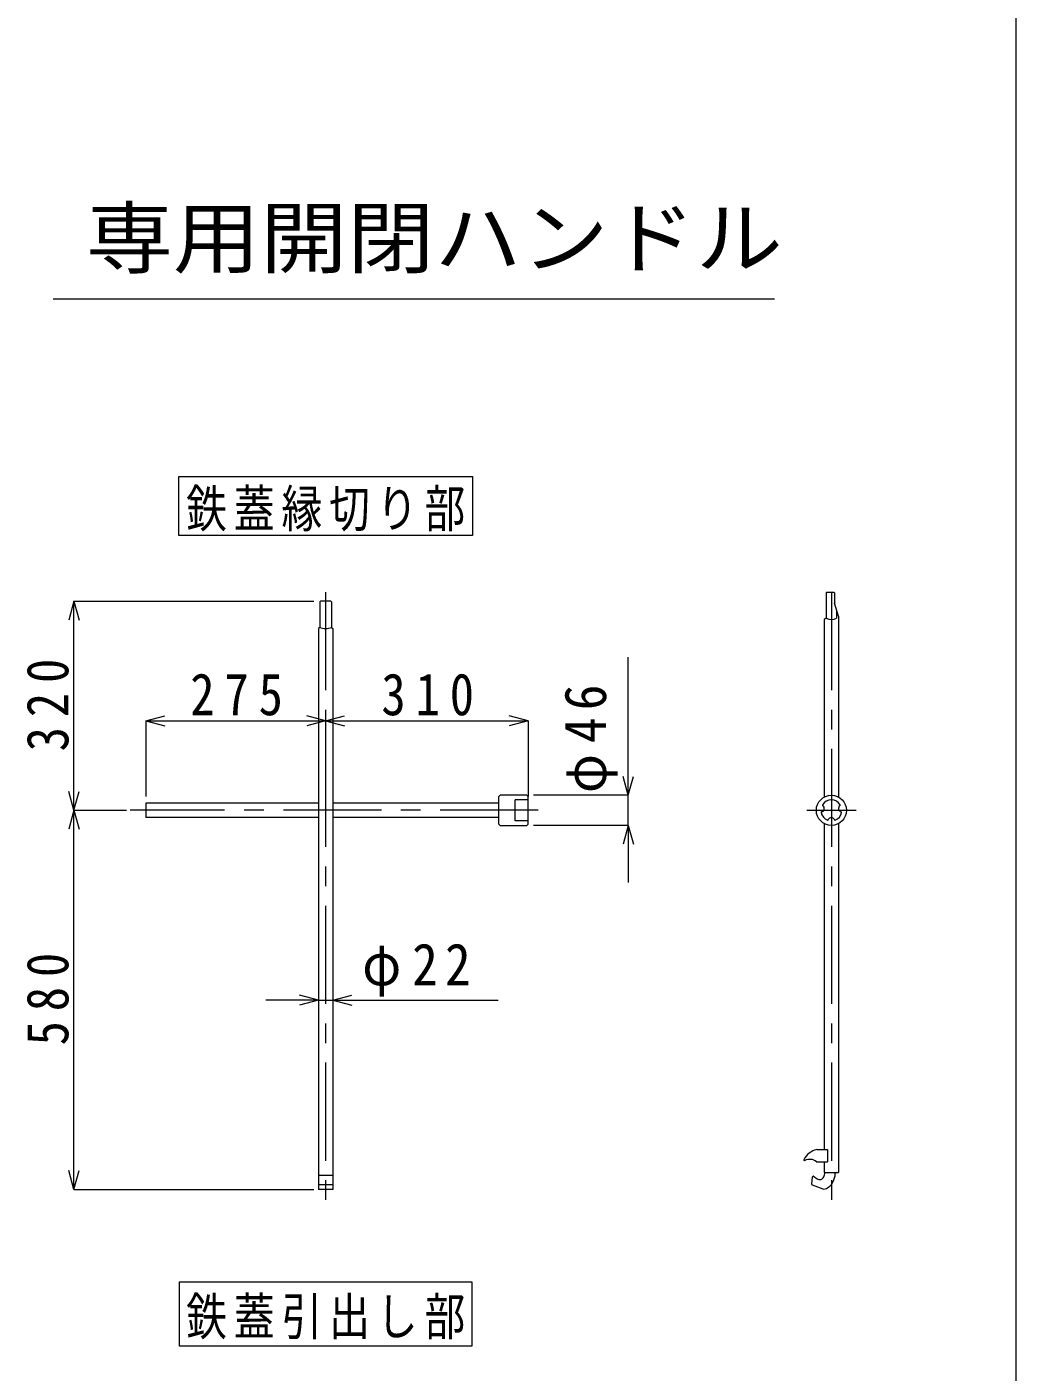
# Model space of a CAD drawing. Units: millimetres, scale not verified. Extents: x -6164 to 5771, y -4092 to 4364.
# Drawn here: x 4257 to 5771, y -2167 to -108 of the extents above; entities that cross this region are included whole.
import ezdxf
from ezdxf.enums import TextEntityAlignment as Align

# ---------------------------------------------------------------- set-up
doc = ezdxf.new("R2010")
doc.units = ezdxf.units.MM
doc.header["$LTSCALE"] = 30
doc.linetypes.add('CHAIN1', pattern=[8, 5, -1, 1, -1])
doc.linetypes.add('DASHED1', pattern=[1.8, 1.2, -0.6])
doc.layers.add('0-B_バール', color=7, linetype='Continuous', lineweight=18)
doc.layers.add('1-0', color=7, linetype='Continuous', lineweight=9)
doc.styles.add('ＭＳ ゴシック', font='')
doc.styles.get('ＭＳ ゴシック').set_extended_font_data('MS Gothic')

msp = doc.modelspace()

# ---------------------------------------------------------------- linework, layer by layer
at = {"layer": '0-B_バール', "color": 3, "lineweight": 9}
msp.add_line((4297.48, -524.24), (5401.34, -524.24), dxfattribs=at)
at = {"layer": '0-B_バール', "color": 4, "lineweight": 9}
for p, q in [((4329.12, -986.99), (4321.35, -1015.97)), ((4329.12, -1306.99), (4329.12, -986.99)), ((4329.12, -986.99), (4336.88, -1015.97)), ((4329.12, -986.99), (4696.31, -986.99)), ((5177.46, -1283.99), (5177.46, -1072.61)), ((4439.31, -1169.99), (4468.29, -1162.22)), ((4439.31, -1169.99), (4714.31, -1169.99)), ((4439.31, -1169.99), (4468.29, -1177.75)), ((4439.31, -1169.99), (4439.31, -1285.99)), ((4714.31, -1169.99), (4685.33, -1162.22)), ((4714.31, -1169.99), (4685.33, -1177.75)), ((4714.31, -1169.99), (4743.29, -1162.22)), ((4714.31, -1169.99), (4714.31, -1285.99)), ((4714.31, -1169.99), (5024.31, -1169.99)), ((4714.31, -1169.99), (4743.29, -1177.75)), ((5024.31, -1169.99), (4995.33, -1162.22)), ((5024.31, -1169.99), (4995.33, -1177.75)), ((5024.31, -1169.99), (5024.31, -1285.99)), ((5177.46, -1283.99), (5169.7, -1255.02)), ((5177.46, -1283.99), (5185.22, -1255.02)), ((4329.12, -1306.99), (4321.35, -1278.02)), ((4329.12, -1306.99), (4336.88, -1278.02)), ((5177.46, -1283.99), (5032.31, -1283.99)), ((5177.46, -1329.99), (5177.46, -1283.99)), ((4329.12, -1306.99), (4321.35, -1335.97)), ((4329.12, -1886.99), (4329.12, -1306.99)), ((4329.12, -1306.99), (4336.88, -1335.97)), ((4329.12, -1306.99), (4409.3, -1306.99)), ((5177.46, -1329.99), (5032.31, -1329.99)), ((5177.46, -1329.99), (5169.7, -1358.97)), ((5177.46, -1329.99), (5185.22, -1358.97)), ((5177.46, -1329.99), (5177.46, -1417.66)), ((4703.31, -1597.61), (4622.53, -1597.61)), ((4703.31, -1597.61), (4674.33, -1589.85)), ((4703.31, -1597.61), (4674.33, -1605.37)), ((4703.31, -1597.61), (4725.31, -1597.61)), ((4725.31, -1597.61), (4754.29, -1589.85)), ((4725.31, -1597.61), (4754.29, -1605.37)), ((4725.31, -1597.61), (4978.51, -1597.61)), ((4329.12, -1886.99), (4321.35, -1858.02)), ((4329.12, -1886.99), (4336.88, -1858.02)), ((4329.12, -1886.99), (4696.31, -1886.99))]:
    msp.add_line(p, q, dxfattribs=at)
at = {"layer": '0-B_バール'}
for p, q in [((4705.31, -987.99), (4706.31, -986.99)), ((4705.31, -987.99), (4705.31, -1026.99)), ((4722.31, -986.99), (4706.31, -986.99)), ((4722.31, -986.99), (4723.31, -987.99)), ((4723.31, -987.99), (4723.31, -1026.99)), ((5481.2, -973.07), (5480.2, -974.07)), ((5480.2, -974.07), (5480.2, -1013.07)), ((5481.2, -973.07), (5492.2, -973.07)), ((5493.2, -974.07), (5492.2, -973.07)), ((5493.2, -974.07), (5493.2, -990.07)), ((5499.2, -1010.07), (5493.2, -990.07)), ((5496.2, -1000.07), (5496.2, -1013.07)), ((4705.31, -1026.99), (4703.31, -1028.99)), ((4703.31, -1028.99), (4703.31, -1886.99)), ((4723.31, -1026.99), (4725.31, -1028.99)), ((4725.31, -1028.99), (4725.31, -1886.99)), ((5480.2, -1013.07), (5477.2, -1015.07)), ((5477.2, -1015.07), (5477.2, -1286.79)), ((5499.2, -1010.07), (5499.2, -1286.79)), ((4439.31, -1295.99), (4439.31, -1317.99)), ((4703.31, -1295.99), (4439.31, -1295.99)), ((4979.31, -1295.99), (4725.31, -1295.99)), ((4981.31, -1283.99), (4979.31, -1285.99)), ((4979.31, -1327.99), (4979.31, -1285.99)), ((5022.31, -1283.99), (4981.31, -1283.99)), ((5022.31, -1283.99), (5024.31, -1285.99)), ((5024.31, -1327.99), (5024.31, -1285.99)), ((4703.31, -1317.99), (4439.31, -1317.99)), ((4979.31, -1317.99), (4725.31, -1317.99)), ((4981.31, -1329.99), (4979.31, -1327.99)), ((4981.31, -1329.99), (5022.31, -1329.99)), ((5024.31, -1327.99), (5022.31, -1329.99)), ((5477.2, -1327.19), (5477.2, -1825.99)), ((5499.2, -1327.19), (5499.2, -1860.99)), ((5466.07, -1844.99), (5482.2, -1844.99)), ((5477.2, -1844.99), (5477.2, -1860.99)), ((5458.28, -1879.22), (5459.52, -1867.67)), ((5461.08, -1866.96), (5466.36, -1870.63)), ((5477.2, -1860.99), (5499.2, -1860.99)), ((4725.31, -1886.99), (4703.31, -1886.99)), ((5458.92, -1880.27), (5475.03, -1886.37))]:
    msp.add_line(p, q, dxfattribs=at)
at = {"layer": '0-B_バール', "linetype": 'CHAIN1'}
for p, q in [((4714.31, -973.07), (4714.31, -1910.52)), ((5488.2, -973.07), (5488.2, -1911.27)), ((5039.54, -1306.99), (4415.03, -1306.99)), ((5450.46, -1306.99), (5526.23, -1306.99))]:
    msp.add_line(p, q, dxfattribs=at)
at = {"layer": '0-B_バール', "linetype": 'DASHED1'}
for p, q in [((5004.31, -1322.99), (5004.31, -1290.99)), ((5024.31, -1290.99), (5004.31, -1290.99)), ((5024.31, -1322.99), (5004.31, -1322.99)), ((4725.31, -1865.99), (4703.31, -1865.99)), ((4725.31, -1879.99), (4703.31, -1879.99))]:
    msp.add_line(p, q, dxfattribs=at)
at = {"layer": '0-B_バール', "lineweight": 9}
for points in [[(4489.5, -796.28), (4939.13, -796.28), (4939.13, -886.59), (4489.5, -886.59)], [(4490.86, -2028.34), (4937.77, -2028.34), (4937.77, -2126.73), (4490.86, -2126.73)]]:
    msp.add_lwpolyline(points, close=True, dxfattribs=at)
at = {"layer": '0-B_バール'}
msp.add_lwpolyline([(5465.7, -1825.99), (5482.2, -1825.99), (5482.2, -1844.99)], dxfattribs=at)
msp.add_circle((5488.2, -1306.99), 23, dxfattribs=at)
for centre, radius, start, end in [((4714.31, -1007.74), 21.25, 244.94275, 295.05725), ((5488.2, -998.07), 17, 241.92834, 298.07166), ((5488.2, -1306.99), 16, 32.20465, 147.79535), ((5473.54, -1310.16), 1, 101.11089, 192.19678), ((5488.2, -1306.99), 16, 192.20448, 247.79614), ((5472.37, -1304.2), 5.08, 281.11369, 58.88631), ((5475.51, -1299), 1, 147.80322, 238.88911), ((5488.2, -1306.99), 16, 292.20386, 347.79552), ((5504.03, -1304.2), 5.08, 121.11369, 258.88631), ((5500.89, -1299), 1, 301.11089, 32.19678), ((5502.86, -1310.16), 1, 347.80322, 78.88911), ((5482.53, -1320.88), 1, 247.80322, 338.88911), ((5488.2, -1323.07), 5.08, 21.11369, 158.88631), ((5493.87, -1320.88), 1, 201.11089, 292.19678), ((5472.94, -1855.11), 30, 103.97408, 153.41495), ((5447.01, -1842.13), 1, 153.41591, 299.21143), ((5455.2, -1856.77), 15.78, 49.60895, 119.20961), ((5466.07, -1843.99), 1, 229.60654, 270), ((5460.51, -1867.78), 1, 55.17601, 173.8855), ((5470.36, -1864.88), 7, 235.17551, 333.43268), ((5463.2, -1861.3), 15, 333.43283, 1.18222), ((5463.2, -1861.3), 31, 333.43291, 357.06351), ((5496.16, -1862.99), 2, 90, 177.06387), ((5459.27, -1879.33), 1, 173.8855, 249.25291), ((5476.8, -1881.69), 5, 249.26112, 290.96373), ((5470.36, -1864.88), 23, 290.96338, 333.43268)]:
    msp.add_arc(centre, radius, start, end, dxfattribs=at)
at = {"layer": '1-0', "color": 5}
msp.add_line((5770.88, -4091.96), (5770.88, 4364), dxfattribs=at)

# ---------------------------------------------------------------- texts
at = {"layer": '0-B_バール', "style": 'ＭＳ ゴシック', "width": 1.1}
msp.add_text('専用開閉ハンドル', height=88.86, dxfattribs=at).set_placement((4347.32, -502.27), align=Align.BOTTOM_LEFT)
at = {"layer": '0-B_バール', "attachment_point": 7, "style": 'ＭＳ ゴシック'}
for s, insert, char_height in [('\\T1.17;\\W0.8;鉄蓋縁切り部', (4500.73, -880.41), 57.15), ('\\T1.41;\\W0.85;275', (4507.13, -1162.49), 64.15), ('\\T1.41;\\W0.85;310', (4799.63, -1162.49), 64.15), ('\\T1.28;\\W0.9;φ22', (4770.25, -1592.19), 64.15), ('\\T1.17;\\W0.8;鉄蓋引出し部', (4500.73, -2116.51), 57.15)]:
    msp.add_mtext(s, dxfattribs=dict(at, insert=insert, char_height=char_height))
at = {"layer": '0-B_バール', "char_height": 64.15, "attachment_point": 7, "rotation": 90, "style": 'ＭＳ ゴシック'}
for s, insert in [('\\T1.41;\\W0.85;320', (4321.62, -1216.68)), ('\\T1.28;\\W0.9;φ46', (5160.95, -1280.52)), ('\\T1.41;\\W0.85;580', (4321.62, -1666.68))]:
    msp.add_mtext(s, dxfattribs=dict(at, insert=insert))

doc.saveas('drawing.dxf')
